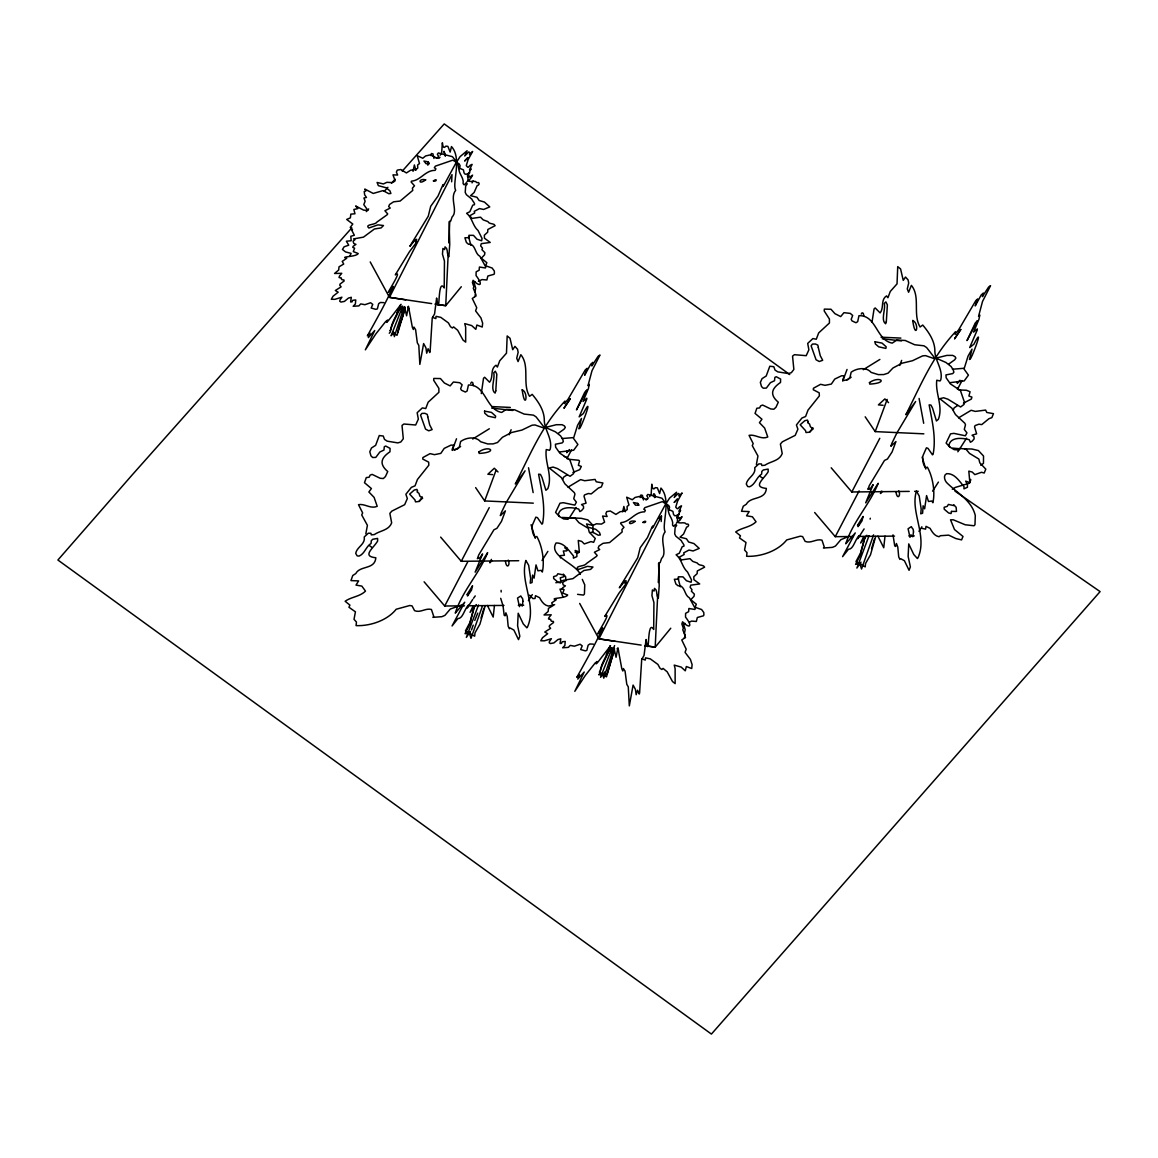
<?xml version="1.0" encoding="UTF-8"?>
<svg xmlns="http://www.w3.org/2000/svg" width="1158" height="1158" viewBox="0 0 1158 1158"><rect width="100%" height="100%" fill="white"/><g stroke="black" fill="none" stroke-linecap="round" stroke-linejoin="round"><path stroke-width="1.5" d="M445.526 155.693L443.977 151.307L445.237 156.069M592.925 532.651L592.983 525.356L587.873 519.913L581.316 518.321L562.252 517.452M448.218 253.616L445.729 305.683L435.278 304.149M448.739 242.847L449.767 221.294M451.649 181.806L451.996 174.626L389.464 297.36L405.676 299.821M657.686 595.111L655.196 647.177L644.76 645.643L655.196 647.177L670.771 628.229M658.294 582.546L659.235 562.788M661.204 521.505L661.464 516.121L658.772 518.48M365.841 533.78L367.404 525.327L361.716 514.948L362.657 512.936L358.502 504.671C364.929 503.412 370.517 509.245 377.219 506.321L374.092 497.375L368.881 491.991L371.4 488.531L364.495 482.712L366.29 477.574L369.113 477.241L370.111 475.156L372.123 474.375L380.157 478.268L383.312 478.544L385.44 476.56L387.742 471.523C379.506 464.517 380.229 458.365 389.971 451.779L390.058 448.378L385.686 446.033L384.282 446.756L383.978 450.057L379.867 451.996L375.8 457.396L372.702 457.526L370.965 455.861L369.793 451.765L371.486 447.972L375.655 445.323L379.259 435.553L383.255 436.03L384.499 439.389L387.221 441.169L397.845 442.892L400.827 441.98L403.302 438.752L402.014 425.449L403.896 424.016L415.679 425L418.342 419.138L417.155 412.726L422.352 407.891L425.739 408.557L428.127 402.246L438.882 392.316L438.882 388.35L433.671 380.287L433.801 378.434L440.445 378.565L444.368 382.994L450.144 385.904L453.4 382.01L459.74 382.719L462.129 384.818L460.623 388.697L461.477 390.232L465.4 392.055L467.108 391.013L468.44 385.021C485.926 384.253 485.723 409.628 501.689 412.436L506.292 409.367L514.644 409.787L524.111 414.072L533.418 415.143L536.082 416.88L543.667 426.68L555.377 431.789L560.559 435.871L562.643 439.114L563.353 441.56L562.18 442.906L555.42 444.238L555.623 447.147L559.864 453.212L569.881 459.9L574.079 472.015L573.398 473.825L570.04 476.3L557.36 468.527L553.061 467.079L549.268 468.02L561.326 477.545L564.916 483.87L574.339 492.642L574.947 494.162L573.746 498.707L576.38 502.181L574.817 505.12L563.353 502.702L559.98 503.18L555.579 512.401L559.155 516.28L563.642 518.943L567.985 519.305L569.128 517.771L575.265 518.321L578.928 522.678L588.307 528.366L589.263 532.188L595.255 538.47L593.649 542.335L590.985 541.597L584.298 543.942L581.721 541.394L578.262 540.468L579.333 551.946L575.15 550.455L576.872 553.9L576.872 556.593L573.398 558.156L573.471 555.927C568.81 550.658 564.207 542.537 556.072 542.986C548.038 555.782 575.642 563.439 580.346 574.382M756.391 464.459L757.954 456.006L752.266 445.627L753.192 443.615L749.052 435.35C755.479 434.091 761.067 439.91 767.768 437L764.642 428.055L759.431 422.67L761.95 419.21L755.045 413.392L756.84 408.253L759.648 407.92L760.647 405.836L762.673 405.054L770.692 408.948L773.862 409.223L775.99 407.24L778.292 402.202C770.056 395.196 770.779 389.045 780.521 382.458L780.593 379.057L776.236 376.712L774.832 377.436L774.528 380.736L770.417 382.676L766.35 388.075L763.252 388.205L761.515 386.54L760.343 382.444L762.036 378.652L766.205 376.003L769.809 366.232L773.805 366.71L775.035 370.068L777.756 371.848L788.381 373.571L791.377 372.659L793.852 369.431L792.55 356.128L794.431 354.695L806.214 355.68L808.877 349.817L807.691 343.405L812.887 338.57L816.289 339.236L818.677 332.925L829.432 322.995L829.418 319.029L824.221 310.966L824.351 309.114L830.981 309.244L834.918 313.659L840.694 316.583L843.95 312.674L850.29 313.398L852.679 315.483L851.173 319.362L852.027 320.911L855.95 322.735L857.658 321.692L858.975 315.7C876.461 314.933 876.259 340.307 892.239 343.115L896.842 340.047L905.194 340.466L914.661 344.751L923.968 345.808L926.632 347.559L934.202 357.344L945.927 362.468L951.109 366.536L953.193 369.793L953.888 372.239L952.73 373.585L945.956 374.917L946.173 377.826L950.414 383.891L960.431 390.564L964.628 402.695L963.948 404.504L960.59 406.979L947.895 399.192L943.611 397.759L939.818 398.699L951.876 408.224L955.466 414.535L964.889 423.321L965.482 424.841L964.296 429.386L966.93 432.86L965.367 435.799L953.903 433.367L950.53 433.859L946.129 443.065L949.705 446.959L954.178 449.622L958.535 449.984L959.678 448.45L965.801 449L969.478 453.357L978.857 459.046L979.813 462.867L985.805 469.149L984.199 473.014L981.535 472.276L974.848 474.621L972.271 472.073L968.812 471.132L969.868 482.625L965.7 481.135L967.422 484.58L967.422 487.272L963.948 488.835L964.021 486.606C959.36 481.337 954.757 473.217 946.622 473.665C942.54 475.533 945 481.757 947.866 483.769C957.999 493.54 971.837 500.806 975.297 515.571L974.978 524.748L973.994 525.761L965.179 524.762L953.28 519.797L950.53 519.812L954.496 529.539L962.993 536.472L961.589 539.889L955.943 538.586L948.692 535.141L940.368 535.72L939.022 536.747C934.492 535.951 932.118 531.985 930.077 528.352L926.024 526.369L925.575 529.148L921.898 528.323M481.308 393.59L483.523 378.261L484.652 377.262L489.559 382.227C493.713 377.132 489.863 369.04 496.029 365.233L497.375 367.086L499.72 360.804L506.48 353.19L507.175 335.965L510.027 338.281L512.704 349.687L514.948 346.372L517.554 349.253L518.147 352.379L516.729 358.242L518.06 361.571L520.839 354.695C530.176 366.073 521.954 383.776 529.553 396.311L532.188 394.371C538.036 401.319 543.739 409.541 544.289 419.008C543.753 429.459 552.757 438.216 550.238 449.145L549.457 450.288L546.243 449.55C544.564 462.693 552.786 475.345 547.85 488.604L545.881 490.283L542.002 477.414L540.439 474.389L538.586 474.201C541.64 490.514 545.722 507.291 542.552 523.575L541.93 524.169L537.457 517.684L535.879 517.134L532.767 524.183C530.856 527.324 533.404 539.469 536.805 536.487C542.19 545.867 544.81 561.297 542.32 572.052L541.322 570.344L537.92 570.793L536.024 564.916L534.084 578.146L532.579 575.092L532.043 582.532L530.205 583.169L530.654 578.45L528.656 565.292L525.862 560.472C519.464 581.33 537.167 605.113 527.483 627.028L526.847 627.839L523.228 623.844L518.205 613.219L517.597 625.696L519.826 636.263L518.509 639.621L513.891 630.068L510.157 627.998L509.361 628.722L508.174 626.232L507.233 616.36L505.887 612.828L505.105 615.795L504.179 615.245L502.992 605.62L500.69 598.31M957.623 388.162L958.867 389.899L966.496 390.275L970.071 391.751L968.899 396.007L971.88 397.093L971.388 399.032L963.456 403.143M399.684 325.195L397.614 332.621M612.843 655.196L607.082 674.115L598.715 674.752L599.714 673.652C601.234 663.809 607.964 656.253 609.933 646.54M498.012 471.957L494.321 468.237L487.88 474.23L492.57 474.621M888.562 402.637L884.871 398.917L878.415 404.895L883.12 405.3M405.054 307.232L402.564 316.945M474.23 606.213L469.931 622.483L465.473 630.821L474.65 636.22L475.012 632.833L479.919 624.191L485.216 605.648M614.536 648.726L606.474 676.837L599.323 672.045L600.235 671.322C601.436 661.927 607.907 655.037 609.933 645.932M864.621 538.34L860.481 553.162L856.008 561.5L865.2 566.899L865.547 563.512L870.469 554.856L875.752 536.328M494.452 605.475L493.192 617.069L487.373 605.446M885.001 536.154L883.742 547.748L877.909 536.125M428.402 161.961L427.823 165.218M637.696 504.888L637.87 503.455M622.686 511.735L623.858 506.451L625.306 511.793M413.044 171.312L414.39 164.957L415.838 170.298M872.032 322.04L874.073 308.94L875.187 307.941L880.109 312.906C884.263 307.811 880.413 299.719 886.579 295.898L887.911 297.765L890.27 291.483L897.03 283.869L897.725 266.644L900.577 268.96L903.254 280.366L905.498 277.052L908.089 279.932L908.697 283.059L907.279 288.921L908.596 292.25L911.389 285.36C920.711 296.752 912.49 314.455 920.089 326.99L922.738 325.051C928.586 331.999 934.289 340.22 934.839 349.673C934.303 360.138 943.307 368.895 940.788 379.824L939.992 380.968L936.779 380.229C935.099 393.358 943.336 406.024 938.4 419.283L936.431 420.962L932.537 408.094L930.974 405.068L929.136 404.88C932.176 421.194 936.272 437.97 933.102 454.254L932.48 454.848L927.992 448.363L926.429 447.813L923.317 454.862C921.406 458.003 923.954 470.148 927.355 467.166C932.74 476.546 935.36 491.976 932.87 502.731L931.857 501.023L928.47 501.472L926.574 495.595L924.634 508.825L923.129 505.771L922.593 513.211L920.755 513.834L921.189 509.129L919.206 495.971L916.412 491.151C910.014 511.995 927.717 535.792 918.033 557.707L917.397 558.518L913.778 554.523L908.74 543.898L908.133 556.376L910.376 566.928L909.059 570.301L904.441 560.747L900.707 558.677L899.911 559.401L898.709 556.911L897.783 547.039L896.437 543.507L895.655 546.46L894.729 545.925L893.006 534.851M870.136 519.146L870.28 518.248M567.087 450.969L566.74 452.706L569.418 449.565M957.637 381.648L957.29 383.385L959.968 380.244M400.871 321.577L399.756 324.298M654.936 497.491C655.761 491.861 651.057 493.192 654.704 497.564M474.679 605.837L469.656 624.509L465.067 633.687L470.134 632.977M865.229 536.516L860.206 555.189L855.617 564.366L860.684 563.656M430.631 155.519L431.427 153.507L432.976 153.898L433.989 158.458M481.019 618.097L483.885 608.341M871.569 548.776L874.42 539.02M399.959 306.03C397.759 314.44 391.867 320.983 390.767 329.827L389.855 330.551M400.465 305.046C398.497 314.759 391.766 322.315 390.246 332.158L389.247 333.258M482.51 605.851L470.988 638.333L469.077 632.297M873.595 534.851L861.538 569.012L859.627 562.976M440.141 155.201L441.676 152.726C443.224 130.926 441.01 152.451 445.787 146.154L447.871 146.357L450.158 152.089L451.475 146.588C462.36 158.154 451.837 183.63 455.687 190.332C449.29 198.134 458.423 211.06 452.112 216.937L450.694 221.048L449.087 221.815L449.738 244.266L448.855 256.7C446.264 253.732 448.566 248.912 445.048 246.9L444.629 249.563L442.921 248.449L442.472 254.138L444.455 261.057L444.223 287.966C437.073 276.111 440.445 322.127 436.624 298.026L434.568 313.948L432.238 317.943L430.125 351.525L429.748 352.539L428.084 348.732L426.709 353.204L425.927 347.834L423.625 343.579L419.847 364.394L418.805 345.359L417.314 342.811L415.592 329.625L413.942 327.077L413.363 329.509L412.349 327.265L408.456 306.291L406.603 315.801L404.46 306.609L403.78 307.854L394.299 336.66M649.609 496.695L651.143 494.22C652.692 472.421 650.478 493.945 655.269 487.648L657.353 487.851L659.626 493.583L660.943 488.083C671.828 499.648 661.305 525.124 665.155 531.826C658.757 539.628 667.905 552.554 661.594 558.417L660.161 562.542L658.569 563.295L659.206 585.76L658.323 598.194C655.732 595.226 658.034 590.406 654.516 588.394L654.096 591.058L652.388 589.943L651.94 595.632L653.923 602.551L653.691 629.46C646.54 617.605 649.913 663.621 646.092 639.52L644.036 655.442L641.706 659.438L639.592 693.02L639.23 694.033L637.551 690.226L636.176 694.699L635.395 689.328L633.093 685.073L629.315 705.888L628.273 686.853L626.782 684.306L625.059 671.119L623.409 668.571L622.83 671.003L621.817 668.759L617.923 647.785L616.07 657.295L613.928 648.104L613.248 649.349L603.767 678.154L602.725 673.695M404.388 311.039L397.006 335.342L392.707 332.462M613.248 654.27L613.856 652.533M459.364 168.619L460.102 165.739L459.219 163.973L452.821 160.151L435.394 166.144L434.337 167.736L435.9 168.793L435.147 170.356C425.319 170.154 420.745 180.489 411.51 181.14L411.148 182.009L414.506 185.801L412.422 188.117L412.755 190.419L400.118 201.058L393.604 201.81L389.551 204.474L388.683 206.573L390.232 208.049L384.919 210.756L387.684 213.926L387.018 214.867L376.943 222.061C375.554 225.144 364.22 224.059 368.866 228.01L377.971 224.855L383.472 225.521L381.098 227.909L374.454 228.98L363.467 237.144L353.624 238.895L354.913 239.807L353.089 241.139L353.755 243.455L355.969 244.381L353.103 246.321L352.785 247.378L354.609 248.174L353.277 251.576L358.213 253.544C356.389 257.105 338.773 256.468 346.734 258.248L342.218 261.404L343.709 264.038L339.005 266.847L338.701 270.002L334.561 273.476L341.74 273.317L339.511 276.038L339.033 277.442L340.003 277.819C343.058 277.167 339.366 280.178 343.912 279.961L344.085 281.047L340.09 284.043L339.743 285.172L341.132 286.822L335.313 290.528L338.194 292.178L333.041 296.231L331.304 299.285L334.952 299.314L341.914 297.201L339.989 300.009L339.757 301.268L340.915 302.064L344.404 301.427L348.428 298.084L351.308 297.302L350.613 301.963L352.018 301.876L352.727 300.284L355.752 299.965L355.376 303.975L353.176 306.277L358.864 305.9L360.76 303.903L364.915 304.699L370.632 302.745L372.746 304.38L371.197 308.042L375.771 309.345L377.363 308.94L378.666 303.685L380.403 302.484L383.877 302.643M668.832 510.113L669.57 507.233L668.687 505.467L662.289 501.646L644.861 507.638L643.819 509.231L645.368 510.287L644.615 511.85C634.787 511.648 630.213 521.983 620.977 522.634L620.63 523.503L623.974 527.295L621.889 529.611L622.222 531.913L609.6 542.552L603.086 543.305L599.019 545.968L598.15 548.067L599.714 549.543L594.401 552.25L597.152 555.406L596.5 556.361L586.426 563.555C585.022 566.638 573.688 565.553 578.334 569.504L587.439 566.349L592.939 567.015L590.58 569.403L583.921 570.474L572.949 578.638L563.092 580.39L564.38 581.302L562.556 582.633L563.222 584.949L565.437 585.876L562.571 587.815L562.267 588.872L564.076 589.668L562.745 593.07L567.681 595.038C565.871 598.599 548.241 597.962 556.202 599.743L551.686 602.898L553.177 605.533L548.472 608.341L548.168 611.496L544.043 614.97L551.208 614.811L548.993 617.532L548.501 618.937L549.471 619.313C552.525 618.661 548.834 621.672 553.394 621.455L553.553 622.541L549.558 625.523L549.21 626.666L550.6 628.316L544.781 632.022L547.662 633.672L542.509 637.725L540.772 640.779L544.419 640.808L551.396 638.695L549.457 641.503L549.225 642.762L550.383 643.558L553.871 642.922L557.895 639.578L560.79 638.796L560.081 643.457L561.485 643.37L562.195 641.778L565.234 641.46L564.858 645.469L562.643 647.771L568.332 647.394L570.228 645.397L574.397 646.193L580.1 644.239L582.213 645.875L580.665 649.537L585.253 650.839L586.831 650.434L588.134 645.18L589.871 643.978L593.345 644.138M471.48 629.966L473.231 625.117M452.17 450.419L456.513 438.781M533.302 503.151L484.666 500.936L496 470.409M509.216 434.786L511.112 429.705M842.72 381.098L847.048 369.46M923.852 433.83L875.216 431.616L887.173 399.394M899.766 365.465L901.648 360.384M474.968 291.917L475.692 288.168L473.998 282.291L475.127 281.987M571.516 449.883L566.913 458.669M962.052 380.562L957.449 389.349M562.788 479.267L563.57 477.197L567.217 474.766M953.338 409.946L954.12 407.877L957.753 405.445M402.043 312.067L403.274 308.868M611.511 653.561L614.594 645.571M401.319 320.419L402.217 318.117M478.5 605.026L466.341 637.392L470.452 631.457M869.05 535.705L856.891 568.057L861.002 562.137M474.78 620.427L477.747 613.118M881.325 491.137L880.442 493.496L882.353 491.397M615.144 641.315L598.932 638.854L661.464 516.121M473.173 605.895L470.076 612.321L476.314 604.592M863.723 536.574L860.626 543.001L866.864 535.271M440.648 537.109L461.26 561.297L489.241 507.624M424.118 581.823L444.715 606.01L467.76 561.804M831.198 467.789L851.81 491.976L879.79 438.289M814.667 512.502L835.265 536.675L859.135 490.905M472.059 182.877L473.072 180.981M472.725 599.41L467.267 608.008L468.454 605.142C464.257 609.311 462.911 618.661 457.931 618.575L452.054 625.971L464.72 602.232L455.253 613.132C462.201 591.043 479.209 573.789 487.634 552.627L475.142 572.168L482.596 553.929L479.253 558.735L478.486 557.447L477.386 558.706L478.761 554.885L493.93 529.785L496.912 528.337L501.501 521.332L505.409 510.866L500.314 515.614L501.269 512.762L506.364 502.225L525.081 470.843L515.31 484.001C530.263 454.457 541.626 426.043 564.959 401.102L564.511 403.563L568.086 399.192L585.268 369.923L587.135 368.302L584.66 375.25L590.667 364.278L592.795 362.367L591.854 365.942L598.064 356.375L599.989 355.028L591.984 370.748L587.989 385.701L589.263 384.384L588.423 388.596L583.024 401.435L586.802 398.251L586.657 399.438L579.145 416.866L583.357 413.536C594.344 392.186 582.344 424.899 579.695 428.373L578.884 428.793L581.49 418.458L577.553 425.362L573.746 437.565M491.426 559.372L489.892 562.817L491.803 560.718M964.281 368.244L968.102 356.027L972.025 349.137L969.434 359.472L970.23 359.052C972.894 355.564 984.893 322.865 973.907 344.216L969.695 347.545L977.207 330.117L977.352 328.93L973.574 332.1L978.973 319.275L979.798 315.048L978.539 316.38L982.534 301.427L990.539 285.708L988.614 287.054L982.404 296.622L983.345 293.046L981.217 294.957L975.21 305.929L977.685 298.981L975.818 300.602L958.636 329.856L955.06 334.242L955.509 331.781C932.176 356.722 920.813 385.136 905.86 414.68L915.631 401.522L896.9 432.904L891.805 443.442L890.864 446.293L895.945 441.545L892.051 452.011L887.448 459.017L884.48 460.45L869.311 485.564L867.935 489.385L869.036 488.126L869.803 489.414L873.146 484.609L865.692 502.847L878.184 483.306C869.745 504.468 852.751 521.722 845.803 543.811L855.27 532.912L842.59 556.651L848.467 549.254C853.46 549.341 854.807 539.99 858.99 535.821L857.803 538.687L864.1 528.916M436.248 158.226L438.144 157.589L438.896 158.357L439.968 157.314M419.355 501.501L422.265 496.956M542.045 560.486L547.864 551.396M569.244 518.075L576.047 507.465M528.41 600.655L532.304 594.59M645.715 499.72L647.611 499.084M809.905 432.18L812.815 427.635M932.581 491.166L938.414 482.075M957.854 451.779L966.597 438.144M918.96 531.334L921.884 526.789M470.684 383.414L471.523 382.14L472.739 382.603L473.347 385.556M861.234 314.093L862.073 312.819L863.289 313.282L863.897 316.235M473.564 598.237L475.243 595.921M393.894 332.375L391.086 335.791L402.246 307.449L402.608 306.117L396.818 313.196L401.059 304.308L388.248 320.838L386.627 322.358L387.669 320.057L385.614 321.606L375.872 333.895L365.349 349.832L374.743 330.522L368.316 337.6L370.082 333.229L367.347 335.863C376.741 319.029 385.426 303.613 393.257 286.431C377.638 306.913 405.054 267.339 395.298 274.895L409.454 251.706L415.939 243.137L416.793 241.472L415.476 241.776L416.706 239.33L415.172 239.836L409.86 246.292L428.243 216.242L430.718 206.269L437.985 196.107L442.472 185.83L443.34 184.484L442.805 186.481L443.977 185.063L455.528 163.727L460.088 156.634L467.079 150.757L464.72 155.983L468.744 151.944L469.757 152.552L469.555 154.651L472.623 151.452L468.049 159.775L466.269 165.666C469.352 169.618 467.716 165.522 472.073 164.378L469.482 169.908L471.132 168.851L467.427 175.799L467.658 176.783L469.468 175.973L469.801 177.304L472.58 175.148L470.611 178.564L466.978 181.603M461.304 286.735L445.729 305.683L435.176 304.12M605.243 671.582L600.553 677.285L611.714 648.943L612.09 647.611L606.285 654.69L610.527 645.802L597.731 662.333L596.109 663.852L597.137 661.551L595.082 663.1L585.355 675.389L574.817 691.326L584.211 672.016L577.784 679.095L579.55 674.723L576.814 677.358C586.209 660.523 594.894 645.107 602.725 627.926C587.106 648.408 614.522 608.833 604.765 616.389L618.937 593.2L625.407 584.631L626.275 582.966L624.944 583.27L626.174 580.824L624.654 581.33L619.342 587.786L637.725 557.736L640.2 547.763L647.452 537.601L651.94 527.324L652.808 525.978L652.287 527.976L653.445 526.557L664.996 505.221L669.556 498.128L676.547 492.251L674.202 497.477L678.212 493.438L679.225 494.046L679.037 496.145L682.091 492.946L677.517 501.269L675.736 507.161C678.82 511.112 677.184 507.016 681.541 505.872L678.95 511.402L680.615 510.345L676.894 517.293L677.126 518.277L678.935 517.467L679.268 518.798L682.048 516.627L680.079 520.058L676.446 523.098M351.829 227.837L131.882 475.258L57.9 560.023L711.417 1034.08L1100.1 591.608L954.901 491.05M366.261 211.624L368.664 208.918M384.282 191.345L387.887 187.292M391.476 183.254L395.066 179.215M402.26 171.123L444.223 123.92L789.742 374.555M349.817 256.164L351.106 253.37L345.562 251.923L342.464 249.462L344.114 246.799L348.717 245.192L346.372 241.211L351.192 240.748L350.787 236.304L354.348 235.248L351.743 230.225L352.524 229.805L350.252 227.373L352.785 224.044L346.676 219.441L350.382 217.863L350.816 214.143L354.97 213.767L353.856 209.497L357.865 208.585L355.636 205.965L363.655 210.134L367.882 210.38L363.8 204.619L365.117 201.289L363.945 197.975L366.478 197.468L364.654 194.819L364.22 191.49L365.841 191.041L364.799 189.058L373.267 193.444L383.052 190.607L388.77 193.704L390.897 193.473L389.942 190.867L386.265 187.799L378.348 185.656L377.103 182.472L383.428 183.934L386.888 182.313L392.026 182.588L394.531 181.401L395.139 180.662L392.967 174.858L397.628 175.032L396.398 172.166L397.252 170.125L400.842 169.517L406.429 172.933L410.627 170.212L415.881 169.546L417.763 168.098L417.604 165.015L419.5 163.51L417.213 155.708L422.786 158.241L425.637 155.939L430.327 154.882L437.058 158.168L438.636 156.591L437.362 154.231L438.346 152.957L452.46 156.706L457.801 163.553L459.075 170.443C459.523 174.207 464.155 178.607 463.099 183.586C465.038 187.582 465.704 180.156 467.181 183.934L465.661 186.076L465.226 192.416L466.399 194.718L471.798 199.089C472.232 201 477.284 205.14 472.754 205.154L469.815 211.755L466.616 213.289C472.421 217.965 472.58 225.694 478.051 230.514L482.046 238.461L481.641 240.777L476.98 239.228L473.492 235.363L468.889 235.32L469.149 237.651L464.894 237.781L466.428 242.5L468.527 244.251L471.234 244.439C475.822 247.059 475.171 253.761 479.948 256.352L485.824 267.107L485.376 267.976L479.412 267.006L479.151 270.205L476.141 271.826L476.068 275.604C483.523 285.158 480.252 287.488 473.086 280.308L472.406 282.509L473.868 286.764L473.304 288.299L475.663 293.987L475.229 296.434L472.29 298.474L476.734 307.71L475.591 310.865L480.961 317.958L482.64 323.154L482.249 327.034L476.864 325.036L475.822 329.335L471.697 325.586L464.734 323.603L465.661 327.207L465.675 342.117L463.026 340.061L457.7 330.305L453.589 326.903L452.402 328.003L450.491 326.701L448.421 322.923L440.793 317.364L436.03 316.351L435.857 318.58L432.614 317.422M689.618 622.15L691.485 621.079L696.349 621.47L697.319 617.504L703.543 615.781L703.89 614.782L703.789 612.524L701.618 609.528L695.147 607.299L696.291 604.172L690.79 599.714L694.018 596.341L694.38 594.184L691.413 591.217L691.992 589.668L690.11 587.28L690.761 585.152L699.693 583.95L693.917 579.695L693.801 576.727L697.159 573.63L697.275 570.995L704.585 567.174C703.514 564.293 698.853 566.204 697.275 563.02L692.73 561.398L689.98 558.677L681.295 559.922L679.312 557.186L684.146 554.494L683.727 552.858L688.967 550.079L693.106 550.962L699.229 548.4L693.903 543.551L688.634 542.016L686.404 538.76L680.036 537.167L683.582 534.026L686.607 527.122C689.126 526.803 689.459 523.155 686.462 524.169C684.349 521.013 679.659 524.574 677.401 521.838L677.56 516.671L679.196 514.08C676.315 515.527 673.536 518.133 672.914 511.387L668.788 509.506M558.503 433.15L564.076 429.184L565.307 427.418L564.467 425.956L562.108 424.711L556.361 424.711L543.493 427.91L534.967 424.943L532.029 425.218L521.896 430.081L511.503 432.527L502.427 437.304L497.535 442.486L493.221 443.876L487.764 443.948L480.584 441.719C475.88 436.045 466.095 437.463 460.609 441.545L459.379 446.988L457.555 448.841L453.241 449.825L452.257 449.159L453.762 445.237L451.128 445.063L444.223 448.378L440.807 453.386L434.453 454.66L430.067 453.632L422.858 457.569L422.786 459.089L428.677 462.158L428.807 465.226L417.445 479.484L415.056 485.81L411.351 487.373L405.865 494.278L407.355 498.519L404.649 504.685L391.838 511.112L389.855 513.37L391.665 522.88C388.842 530.436 380.085 530.552 374.295 534.576L371.284 534.866L370.922 533.288L368.331 533.201L364.234 536.979C365.581 544.376 356.736 546.923 355.738 553.408L357.142 555.854L359.067 556.086C364.857 553.712 365.827 546.634 371.067 543.42L371.298 540.685L372.804 539.266L377.595 538.427L377.624 541.104C372.963 548.718 361.614 556.274 375.829 557.751C374.931 569.837 360.008 565.336 355.796 573.557L352.741 575.526L350.961 580.607L358.633 580.896L355.998 585.108L361.832 586.093L365.494 591.116C359.704 596.761 351.41 596.775 345.142 601.263L349.904 605.127L348.949 607.255L355.434 611.829L354.015 619.327L356.461 622.034L356.071 625.61C370.068 626.232 387.264 620.5 396.181 609.253L409.773 605.504L412.06 605.895L414.564 610.657C420.34 613.19 425.652 607.776 431.427 609.484L433.7 616.273L432.918 617.33L441.878 616.693L444.947 615.361L450.303 609.021L461.55 605.055M949.053 363.829L954.626 359.863L955.842 358.097L955.017 356.635L952.658 355.39L946.911 355.39L934.043 358.589L925.517 355.622L922.579 355.897L912.446 360.746L902.053 363.207L892.977 367.983L888.07 373.166L883.771 374.555L878.314 374.627L871.134 372.398C866.416 366.724 856.645 368.143 851.159 372.225L849.914 377.667L848.105 379.52L843.777 380.504L842.807 379.824L844.312 375.916L841.678 375.742L834.773 379.057L831.357 384.065L825.003 385.325L820.602 384.311L813.408 388.248L813.321 389.754L819.213 392.837L819.357 395.906L807.995 410.149L805.606 416.489L801.901 418.052L796.415 424.957L797.905 429.198L795.199 435.365L782.388 441.791L780.391 444.05L782.215 453.56C779.392 461.116 770.635 461.231 764.845 465.255L761.834 465.53L761.472 463.967L758.866 463.88L754.77 467.658C756.131 475.055 747.286 477.603 746.288 484.087L747.692 486.534L749.617 486.765C755.407 484.377 756.377 477.313 761.617 474.1L761.834 471.364L763.339 469.945L768.145 469.091L768.159 471.784C763.513 479.398 752.164 486.953 766.364 488.43C765.467 500.517 750.558 496.015 746.331 504.237L743.291 506.205L741.511 511.271L749.183 511.575L746.548 515.788L752.382 516.772L756.044 521.795C750.254 527.44 741.96 527.455 735.692 531.942L740.454 535.807L739.499 537.934L745.984 542.509L744.565 550.007L747.011 552.713L746.606 556.289C760.618 556.911 777.814 551.179 786.716 539.932L800.323 536.183L802.595 536.574L805.114 541.336C810.89 543.869 816.187 538.456 821.977 540.164L824.25 546.952L823.454 548.009L832.428 547.372L835.483 546.04L840.838 539.7L847.28 537.023M454.573 450.216L460.623 446.496M472.71 439.027L489.327 428.764M846.643 379.969L851.173 377.175M863.26 369.706L879.877 359.443M952.281 489.269L955.292 487.417L969.42 483.219L970.838 479.73L969.854 479.296M577.263 553.336L578.884 552.54M577.35 551.874L575.034 552.221M572.906 472.464L579.724 469.641L581.33 466.413L578.363 465.328L579.521 461.072L578.812 460.276L569.562 459.35M568.028 487.171L580.621 479.6L584.732 480.729L595.082 479.412L596.24 481.786L602.927 483.002L601.306 486.968L598.396 488.025L591.217 493.916L588.336 493.525L584.573 494.9L583.994 496.16L586.078 503.151L581.504 504.541L583.473 506.162L583.56 508.246L581.606 510.533L579.84 511.575L578.754 509.071C572.298 507.262 560.197 505.872 558.373 514.47L559.3 516.497M958.578 417.85L971.157 410.279L975.282 411.408L985.632 410.091L986.79 412.465L993.477 413.667L991.856 417.647L988.932 418.704L981.767 424.595L978.886 424.19L975.108 425.579L974.529 426.839L976.628 433.83L972.04 435.22L974.023 436.841L974.095 438.925L972.155 441.212L970.39 442.255L969.304 439.751C962.848 437.941 950.747 436.552 948.923 445.15L949.85 447.176M980.84 465.342L983.46 463.33L983.533 456.02L978.423 450.578L971.866 449L964.643 448.884M478.442 281.322L482.003 279.585L486.881 279.975L487.851 276.009L494.075 274.287L494.423 273.288L494.321 271.03L492.15 268.034L485.68 265.804L486.823 262.678L481.323 258.22L484.536 254.847L484.913 252.69L481.945 249.723L482.524 248.174L480.628 245.786L481.294 243.658L490.225 242.456L484.449 238.201L484.334 235.233L487.692 232.136L487.808 229.501L495.103 225.68C494.046 222.799 489.385 224.71 487.808 221.525L483.248 219.904L480.512 217.183L471.813 218.428L469.844 215.692L474.679 213L474.244 211.364L479.499 208.585L483.639 209.468L489.762 206.906L484.435 202.057L479.166 200.522L476.937 197.265L470.568 195.673L474.114 192.532L477.139 185.627C479.658 185.309 479.991 181.661 476.995 182.674C474.881 179.519 470.177 183.08 467.919 180.344L468.093 175.176L469.728 172.585C466.833 174.033 464.069 176.638 463.446 169.893L459.133 168.055M474.606 296.535L475.996 296.072L475.33 294.132M684.089 638.029L685.464 637.551L684.436 633.412L685.174 629.663L683.466 623.786L685.203 623.453M590.117 532.622L592.52 532.101L598.237 535.199L600.365 534.967L599.424 532.362L595.733 529.293L587.83 527.151L586.57 523.966L592.896 525.428L596.356 523.807L601.494 524.082L604.606 522.157L602.565 516.063L607.11 516.526L605.866 513.66L606.72 511.619L610.309 511.011L615.897 514.427L620.095 511.706L625.349 511.04L627.231 509.592L627.071 506.509L628.968 505.004L626.681 497.202L632.268 499.735L635.105 497.433L639.795 496.377L646.54 499.663L648.104 498.085L646.844 495.725L647.814 494.452L661.927 498.201L667.269 505.047L668.542 511.937C668.991 515.701 673.638 520.101 672.566 525.081C674.506 529.076 675.172 521.65 676.648 525.428L675.128 527.57L674.694 533.91L675.867 536.212L681.266 540.583C681.7 542.494 686.752 546.634 682.236 546.648L679.283 553.249L676.098 554.783C681.888 559.459 682.062 567.188 687.534 572.009L691.514 579.955L691.109 582.271L686.448 580.723L682.974 576.858L678.356 576.814L678.617 579.145L674.361 579.275L675.896 583.994L677.995 585.745L680.701 585.934C685.29 588.553 684.639 595.255 689.415 597.846L695.292 608.601L694.843 609.47L688.88 608.5L688.619 611.699L685.608 613.32L685.536 617.098C692.991 626.652 689.719 628.982 682.554 621.803L681.874 624.003L683.336 628.258L682.771 629.793L685.131 635.481L684.696 637.928L681.773 639.969L686.202 649.204L685.058 652.359L690.429 659.452L692.108 664.649L691.717 668.528L686.332 666.53L685.29 670.829L681.165 667.08L674.217 665.097L675.128 668.702L675.143 683.611L672.509 681.555L667.167 671.799L663.056 668.398L661.884 669.498L659.959 668.195L657.903 664.417L650.275 658.859L645.498 657.845L645.324 660.074L642.082 658.916M950.197 382.632L964.194 380.924L968.435 375.134L963.514 368.316L952.441 369.243M559.647 451.953L573.644 450.245L577.9 444.455L572.964 437.637L561.891 438.564M554.668 604.708L548.487 606.068C543.942 605.287 541.568 601.306 539.541 597.673L535.488 595.69L535.025 598.469L532.941 598.599L529.553 595.125M851.81 491.976L909.247 491.397M914.632 491.339L918.222 491.31M835.265 536.675L853.214 536.501M858.599 536.444L894.512 536.096M908.871 535.951L914.255 535.893M461.26 561.297L518.697 560.718M444.715 606.01L464.474 605.808M468.064 605.779L503.962 605.417M518.321 605.272L523.706 605.214M555.84 582.706L560.979 581.967L560.255 577.799L563.816 576.742L563.743 575.28M881.05 337.195L900.866 338.093M492.309 406.603L510.316 407.428M952.802 448.132L959.881 448.754M577.567 594.344L583.444 595.082L584.428 594.068L584.747 584.891L582.3 579.391M882.251 338.773L901.561 340.93M491.701 408.094L512.762 410.453M431.659 303.599L389.464 297.36L370.213 261.94M598.932 638.854L641.141 645.093M562.73 589.118L559.98 589.133L562.846 596.631M566.899 547.879L564.814 547.72L567.333 550.079L566.595 550.933L563.324 550.991L564.438 555.261L560.284 555.637L560.486 557.953M564.236 456.527L567.073 457.482L568.317 459.219M759.894 476.228L762.485 478.109M369.344 545.548L371.95 547.43M407.659 307.102L409.02 308.636M617.127 648.596L618.488 650.13M865.185 416.808L875.216 431.616M475.634 487.619L484.666 500.936M579.68 603.434L598.107 637.32M922.144 457.106L925.792 469.033M531.073 524.719L535.257 538.354M896.003 492.107C897.16 500.473 901.185 495.638 898.767 490.818M505.453 561.427C506.611 569.794 510.635 564.959 508.217 560.139M678.052 578.218L680.354 586.845M468.585 236.724L470.886 245.351M393.257 332.201L393.952 335.169M643.457 499.952L642.444 495.392L640.895 495.002L640.186 497.578M919.09 398.453L923.693 423.278M528.54 467.774L533.143 492.599M501.096 590.348L501.182 591.97M425.652 179.881C417.806 185.801 418.545 177.753 425.652 179.881M635.12 521.375C627.274 527.295 628.012 519.247 635.12 521.375M468.382 593.475L467.485 595.979L471.494 590.073L472.551 585.774L466.964 594.705L468.382 593.475M858.932 524.14L858.035 526.658L862.044 520.753L863.101 516.439L857.513 525.37L858.932 524.14M495.783 390.868L495.103 393.098C489.935 389.566 495.306 378.521 493.742 372.789L495.306 371.24L496.825 374.208L495.783 390.868M886.333 321.548L885.653 323.777C880.471 320.245 885.856 309.2 884.278 303.454L885.856 301.92L887.375 304.887L886.333 321.548M429.314 163.582L426.086 163.727L423.944 161.034L428.113 161.845L429.314 163.582M638.782 505.076L635.554 505.221L633.412 502.529L637.58 503.339L638.782 505.076M522.171 389.826C525.153 411.814 528.989 392.359 522.171 389.826M522.953 601.306L522.244 606.054L520.434 604.158L519.45 606.647L517.539 598.064L520.796 595.965C522.388 599.323 522.649 596.92 522.953 601.306M912.721 320.505C915.515 341.132 920.002 323.719 912.721 320.505M913.503 531.985L912.793 536.733L910.984 534.837L909.985 537.326L908.089 528.743L911.346 526.644C912.938 530.002 913.199 527.599 913.503 531.985M560.921 580.737L560.515 582.879L558.04 582.271L553.64 578.493L553.625 576.612L556.651 575.7L557.866 573.746L563.222 574.904L563.28 574.107L565.596 576.626L565.944 580.751L560.921 580.737M951.471 511.416L951.065 513.559L948.59 512.951L944.19 509.173L944.175 507.276L947.201 506.379L948.416 504.425L953.772 505.583L953.83 504.787L956.146 507.305L956.494 511.431L951.471 511.416M564.076 408.036L570.214 398.815L564.076 408.036M954.626 338.715L960.764 329.494L954.626 338.715M586.773 390.188L576.467 409.918L584.747 392.272L586.773 390.188M977.323 320.867L967.017 340.597L975.297 322.952L977.323 320.867M484.536 411.104L484.782 413.247L488.126 416.142L495.32 417.72L495.653 416.127L491.499 412.422L484.536 411.104M875.086 341.784L875.332 343.912L878.676 346.821L885.87 348.399L886.188 346.807L882.049 343.101L875.086 341.784M478.891 451.924L479.224 453.429C498.939 452.3 489.168 444.701 478.891 451.924M869.441 382.603L869.774 384.109C889.489 382.98 879.718 375.38 869.441 382.603M427.765 416.851L429.734 425.029L432.137 429.604L428.735 430.819L425.536 429.097L420.557 415.157L421.888 413.406L424.87 413.319L427.316 414.448L427.765 416.851M417.517 491.006L417.141 492.034L418.95 493.294L419.891 496.145L422.656 498.201L418.414 501.573L415.476 501.848L414.998 499.966L409.642 494.09L414.26 490.037L416.952 489.414L417.517 491.006M818.315 347.53L820.269 355.709L822.687 360.283L819.285 361.499L816.072 359.776L811.107 345.822L812.438 344.085L815.42 343.998L817.866 345.127L818.315 347.53M808.067 421.671L807.676 422.713L809.5 423.973L810.441 426.81L813.205 428.88L808.964 432.252L806.011 432.527L805.548 430.646L800.178 424.769L804.81 420.716L807.502 420.093L808.067 421.671M433.425 180.923C437 182.255 437.42 177.594 433.425 180.923M642.907 522.417C646.468 523.749 646.888 519.088 642.907 522.417M464.807 160.846L467.818 157.676L464.807 160.846M674.289 502.34L677.285 499.156L674.289 502.34"/></g></svg>
